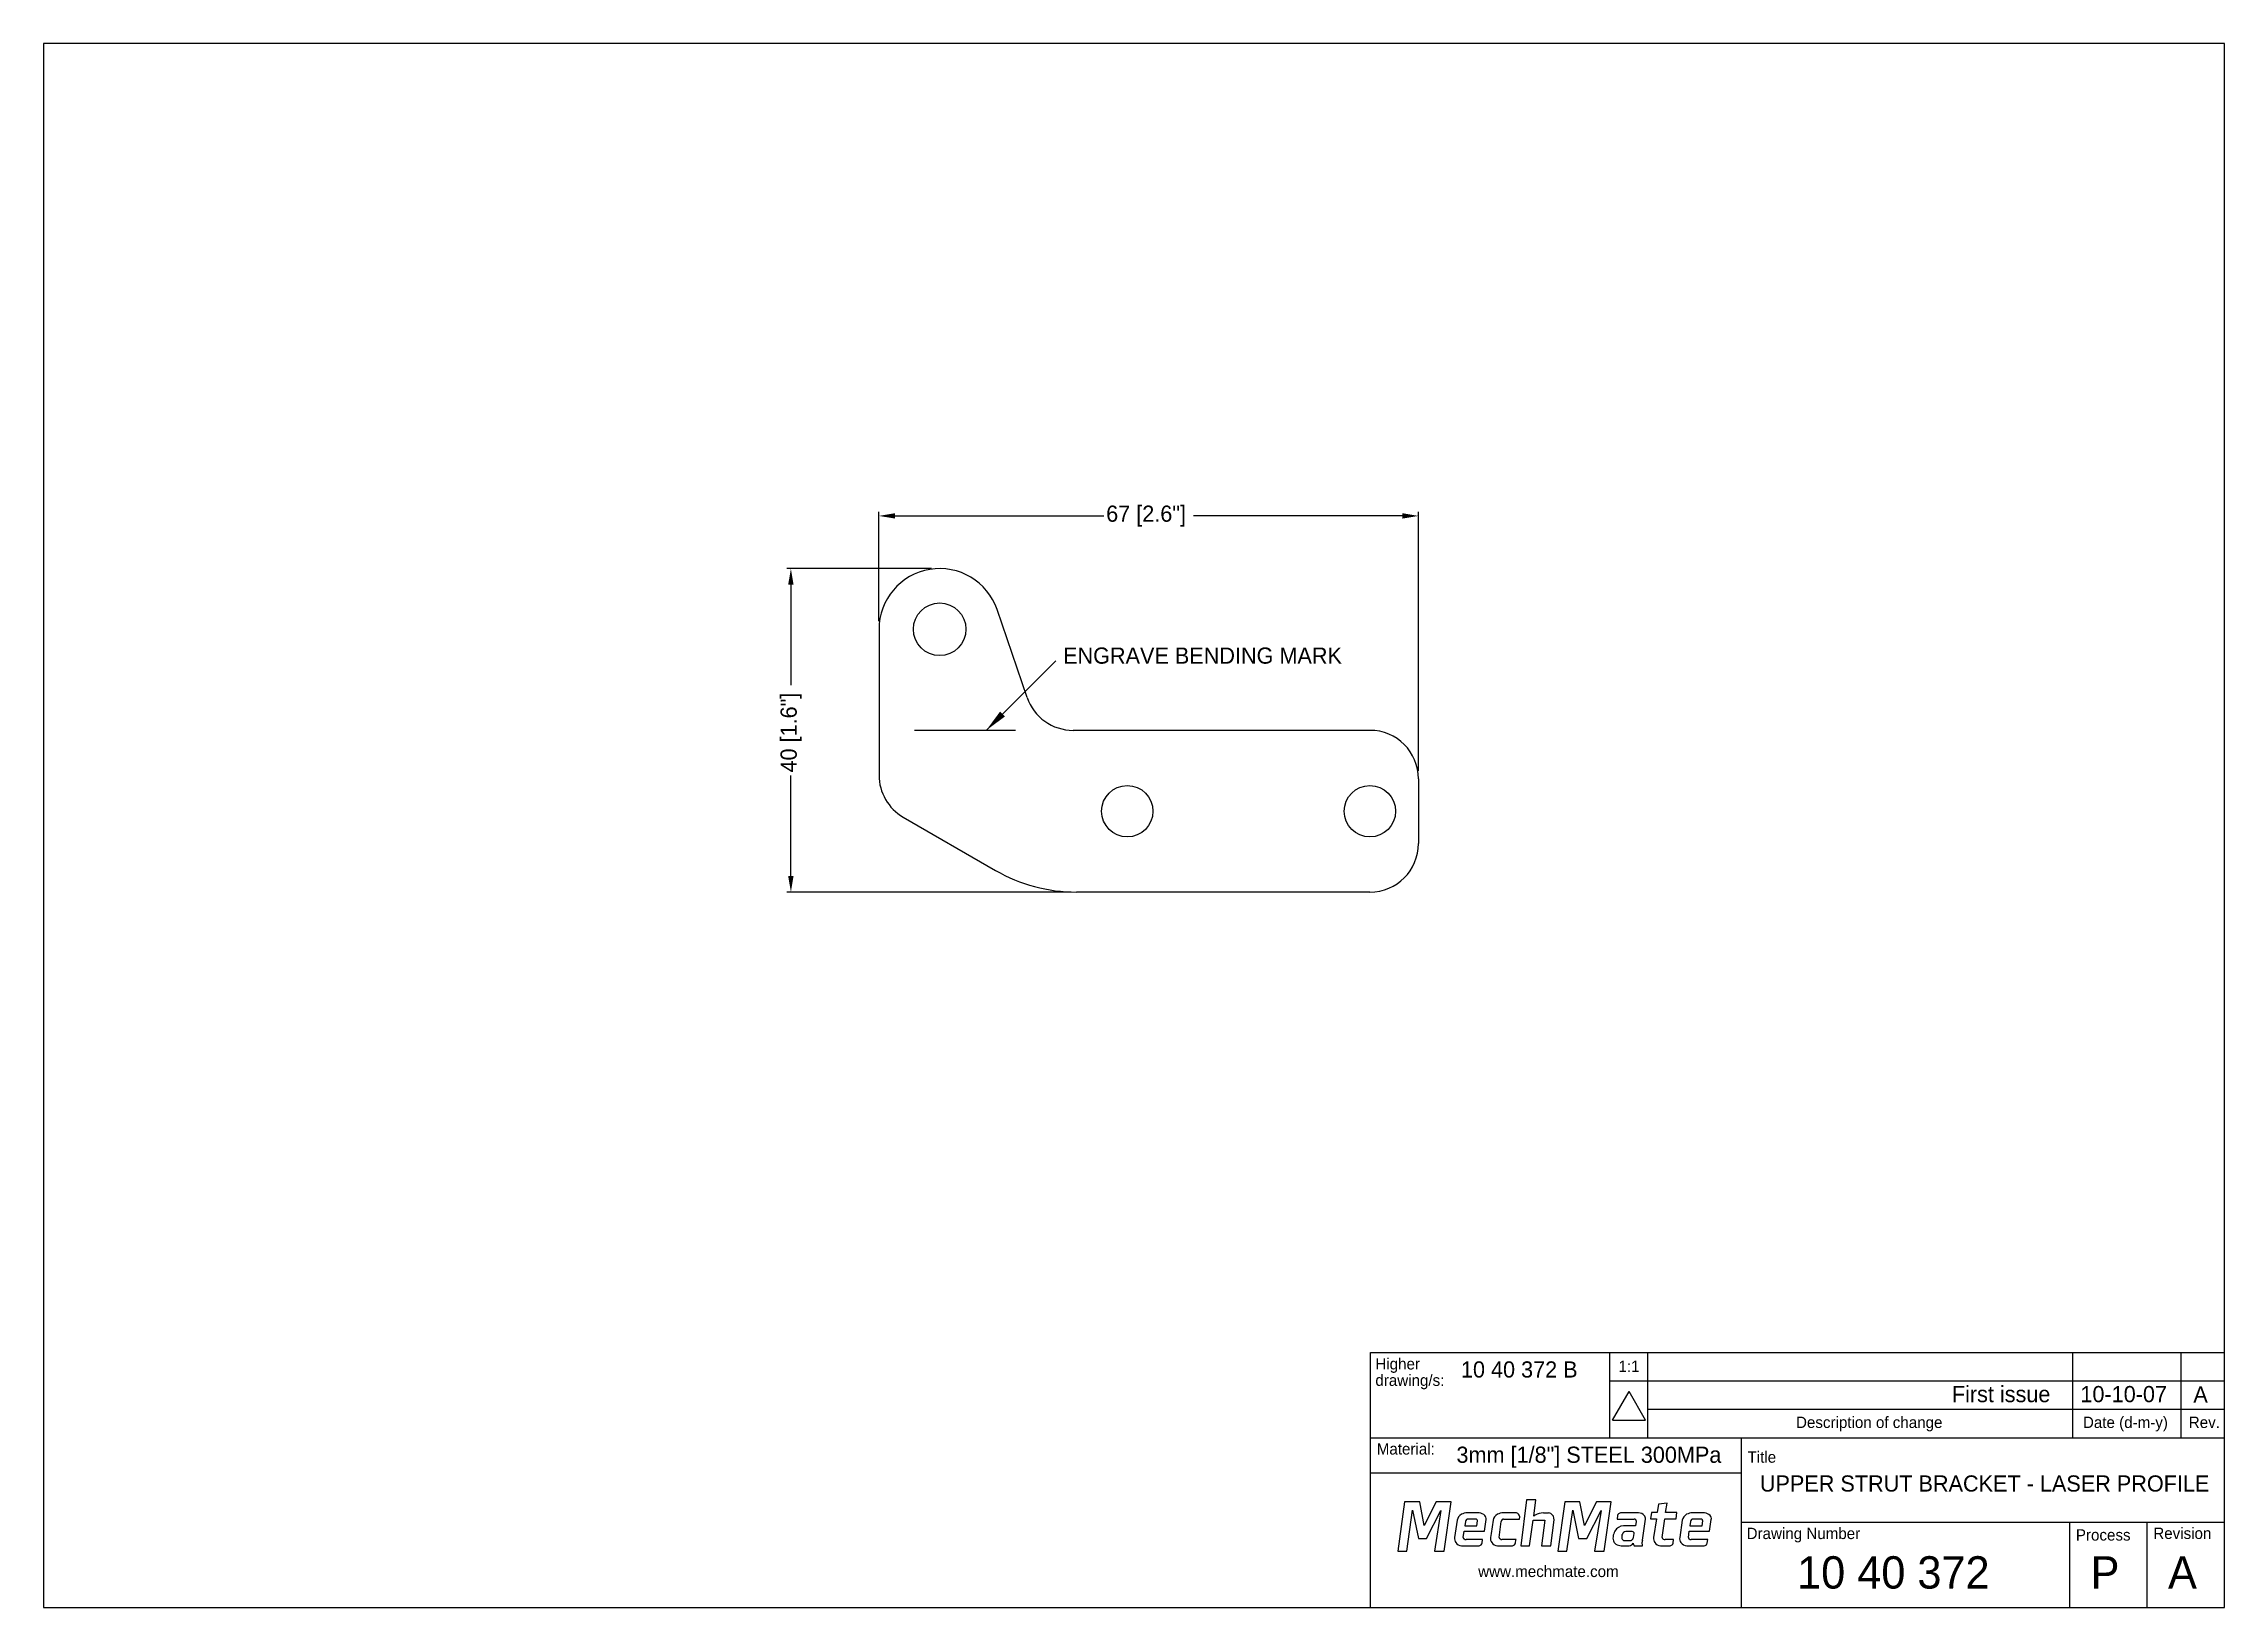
# Model space of a CAD drawing. Extents: x 504 to 773, y 3678 to 3872.
import ezdxf
from ezdxf.enums import TextEntityAlignment as Align

# ---------------------------------------------------------------- set-up
doc = ezdxf.new("R2010")
doc.units = 0
doc.header["$LTSCALE"] = 10
doc.layers.get('0').update_dxf_attribs({"color": 221, "linetype": 'CONTINUOUS'})
doc.layers.get('DEFPOINTS').update_dxf_attribs({"linetype": 'CONTINUOUS'})
for name, color, linetype in [('01_FRAME', 4, 'CONTINUOUS'), ('10_OUTLINE', 2, 'CONTINUOUS'), ('50_DIMENSIONS', 7, 'CONTINUOUS'), ('62_TEXT', 7, 'CONTINUOUS')]:
    doc.layers.add(name, color=color, linetype=linetype)
doc.styles.add('MECHTRONICS', font='txt', dxfattribs={"height": 2})
doc.dimstyles.get("Standard").update_dxf_attribs({"dimtxt": 0.18, "dimasz": 0.18, "dimexe": 0.18, "dimexo": 0.0625, "dimgap": 0.09, "dimtad": 0, "dimtih": 1, "dimtoh": 1, "dimzin": 0, "dimcen": 0.09, "dimazin": 3, "dimtfac": 1, "dimtofl": 0, "dimtmove": 0, "dimatfit": 3})

# ---------------------------------------------------------------- blocks, each defined once
blk = doc.blocks.new('*U2')
at = {"layer": '50_DIMENSIONS', "color": 0, "style": 'MECHTRONICS'}
blk.add_text('67 [2.6"]', height=2, dxfattribs=at).set_placement((634.93, 3812.49))
blk = doc.blocks.new('*D0')
at = {"layer": '50_DIMENSIONS', "color": 7}
for p, q in [((606.84, 3800.19), (606.84, 3813.71)), ((608.84, 3813.21), (634.66, 3813.21)), ((671.54, 3813.21), (645.72, 3813.21)), ((673.54, 3781.69), (673.54, 3813.71))]:
    blk.add_line(p, q, dxfattribs=at)
for points in [[(608.84, 3813.55), (608.84, 3812.88), (606.84, 3813.21)], [(671.54, 3813.55), (671.54, 3812.88), (673.54, 3813.21)]]:
    blk.add_solid(points, dxfattribs=at)
at = {"layer": 'DEFPOINTS', "color": 0}
for p in [(673.54, 3813.21), (606.84, 3799.19), (673.54, 3780.69)]:
    blk.add_point(p, dxfattribs=at)
at = {"layer": '50_DIMENSIONS'}
blk.add_blockref('*U2', (0, 0), dxfattribs=at)
blk = doc.blocks.new('*U3')
at = {"layer": '50_DIMENSIONS', "color": 0, "style": 'MECHTRONICS'}
blk.add_text('40 [1.6"]', height=2, rotation=90, dxfattribs=at).set_placement((596.67, 3781.48))
blk = doc.blocks.new('*D1')
at = {"layer": '50_DIMENSIONS', "color": 7}
for p, q in [((613.34, 3806.69), (595.45, 3806.69)), ((595.95, 3804.69), (595.95, 3792.28)), ((595.95, 3768.69), (595.95, 3781.11)), ((630.26, 3766.69), (595.45, 3766.69))]:
    blk.add_line(p, q, dxfattribs=at)
for points in [[(595.61, 3804.69), (596.28, 3804.69), (595.95, 3806.69)], [(595.61, 3768.69), (596.28, 3768.69), (595.95, 3766.69)]]:
    blk.add_solid(points, dxfattribs=at)
at = {"layer": 'DEFPOINTS', "color": 0}
for p in [(595.95, 3806.69), (614.34, 3806.69), (631.26, 3766.69)]:
    blk.add_point(p, dxfattribs=at)
at = {"layer": '50_DIMENSIONS'}
blk.add_blockref('*U3', (0, 0), dxfattribs=at)

msp = doc.modelspace()

# ---------------------------------------------------------------- linework, layer by layer
msp.add_line((623.726, 3786.694), (611.249, 3786.694))
at = {"layer": '01_FRAME', "color": 4}
for p, q in [((503.554, 3871.619), (503.554, 3678.233)), ((773.187, 3871.619), (503.554, 3871.619)), ((773.187, 3678.233), (773.187, 3871.619)), ((667.611, 3678.233), (667.611, 3709.759)), ((667.611, 3709.759), (697.191, 3709.759)), ((697.191, 3699.213), (697.191, 3709.759)), ((667.611, 3699.213), (697.191, 3699.213)), ((697.191, 3699.213), (773.187, 3699.213)), ((713.454, 3699.213), (713.454, 3678.233)), ((667.611, 3694.867), (713.454, 3694.867)), ((713.454, 3688.77), (773.187, 3688.77)), ((503.554, 3678.233), (773.187, 3678.233))]:
    msp.add_line(p, q, dxfattribs=at)
at = {"layer": '01_FRAME', "color": 8}
for p, q in [((697.191, 3709.759), (773.187, 3709.759)), ((701.915, 3699.213), (701.915, 3709.801)), ((754.459, 3699.213), (754.459, 3709.792)), ((767.851, 3699.213), (767.851, 3709.792)), ((697.191, 3706.247), (773.187, 3706.247)), ((701.915, 3702.734), (773.187, 3702.734)), ((754.043, 3688.77), (754.043, 3678.233)), ((763.615, 3688.77), (763.615, 3678.233))]:
    msp.add_line(p, q, dxfattribs=at)
at = {"layer": '01_FRAME', "color": 7}
for p, q in [((697.534, 3701.402), (699.577, 3704.942)), ((701.621, 3701.402), (699.577, 3704.942)), ((697.534, 3701.402), (701.621, 3701.402)), ((671.836, 3691.277), (670.973, 3685.174)), ((673.711, 3691.277), (671.836, 3691.277)), ((674.265, 3688.362), (673.711, 3691.277)), ((675.74, 3691.277), (674.265, 3688.362)), ((677.588, 3691.277), (675.74, 3691.277)), ((676.714, 3685.174), (677.588, 3691.277)), ((686.897, 3691.536), (686.186, 3685.832)), ((688.062, 3691.536), (686.897, 3691.536)), ((687.819, 3689.494), (688.062, 3691.536)), ((691.633, 3691.277), (690.77, 3685.174)), ((693.509, 3691.277), (691.633, 3691.277)), ((694.062, 3688.362), (693.509, 3691.277)), ((695.537, 3691.277), (694.062, 3688.362)), ((697.385, 3691.277), (695.537, 3691.277)), ((696.511, 3685.174), (697.385, 3691.277)), ((672.096, 3685.174), (672.818, 3690.256)), ((672.818, 3690.256), (673.528, 3686.757)), ((674.548, 3686.757), (676.324, 3690.233)), ((676.324, 3690.233), (675.53, 3685.174)), ((678.328, 3689.017), (678.005, 3686.895)), ((679.341, 3688.861), (679.277, 3688.325)), ((681.064, 3689.924), (679.574, 3689.924)), ((680.586, 3689.151), (679.634, 3689.151)), ((680.769, 3688.325), (680.851, 3688.925)), ((681.696, 3687.664), (681.913, 3689.115)), ((682.768, 3689.017), (682.522, 3687.356)), ((683.514, 3686.872), (683.783, 3688.863)), ((685.536, 3689.924), (684.014, 3689.924)), ((684.075, 3689.156), (686.014, 3689.156)), ((686.014, 3689.156), (686.057, 3689.421)), ((687.276, 3685.832), (687.725, 3689.015)), ((687.725, 3689.015), (689.171, 3689.015)), ((689.171, 3689.015), (688.769, 3685.832)), ((688.988, 3689.924), (689.626, 3689.924)), ((689.906, 3685.832), (690.313, 3689.049)), ((691.893, 3685.174), (692.615, 3690.256)), ((692.615, 3690.256), (693.325, 3686.757)), ((694.345, 3686.757), (696.121, 3690.233)), ((696.121, 3690.233), (695.327, 3685.174)), ((698.165, 3689.6), (698.119, 3689.154)), ((698.119, 3689.154), (700.197, 3689.154)), ((700.767, 3689.938), (698.642, 3689.938)), ((700.456, 3688.862), (700.379, 3688.308)), ((700.462, 3688.928), (700.456, 3688.862)), ((701.224, 3686.556), (701.615, 3689.129)), ((702.344, 3689.953), (702.211, 3689.199)), ((702.211, 3689.199), (702.965, 3689.199)), ((703.073, 3689.953), (702.344, 3689.953)), ((702.965, 3689.199), (702.611, 3686.893)), ((703.236, 3691.003), (703.073, 3689.953)), ((704.272, 3691.121), (703.236, 3691.003)), ((703.68, 3686.87), (704.011, 3689.199)), ((704.011, 3689.199), (705.395, 3689.199)), ((704.103, 3689.953), (704.272, 3691.121)), ((705.487, 3689.953), (704.103, 3689.953)), ((705.395, 3689.199), (705.487, 3689.953)), ((706.166, 3689.017), (705.843, 3686.895)), ((707.179, 3688.861), (707.115, 3688.325)), ((708.902, 3689.924), (707.411, 3689.924)), ((708.423, 3689.151), (707.471, 3689.151)), ((708.606, 3688.325), (708.689, 3688.925)), ((709.534, 3687.664), (709.75, 3689.115)), ((673.528, 3686.757), (674.548, 3686.757)), ((679.075, 3686.872), (679.174, 3687.664)), ((679.174, 3687.664), (681.696, 3687.664)), ((679.277, 3688.325), (680.769, 3688.325)), ((681.466, 3686.634), (679.42, 3686.634)), ((681.42, 3686.188), (681.466, 3686.634)), ((681.696, 3687.664), (681.696, 3687.664)), ((682.522, 3687.356), (682.445, 3686.895)), ((684.121, 3686.634), (683.859, 3686.634)), ((685.605, 3686.634), (684.121, 3686.634)), ((685.551, 3686.188), (685.598, 3686.588)), ((685.598, 3686.588), (685.605, 3686.634)), ((693.325, 3686.757), (694.345, 3686.757)), ((700.379, 3688.308), (698.903, 3688.308)), ((698.995, 3686.507), (699.736, 3686.492)), ((699.984, 3687.598), (699.197, 3687.598)), ((700.134, 3686.879), (700.224, 3687.372)), ((701.256, 3685.863), (701.216, 3686.318)), ((705.072, 3686.632), (704.025, 3686.632)), ((705.026, 3686.186), (705.072, 3686.632)), ((706.912, 3686.872), (707.011, 3687.664)), ((707.011, 3687.664), (709.534, 3687.664)), ((707.115, 3688.325), (708.606, 3688.325)), ((709.303, 3686.634), (707.258, 3686.634)), ((709.257, 3686.188), (709.303, 3686.634)), ((709.534, 3687.664), (709.534, 3687.664)), ((670.973, 3685.174), (672.096, 3685.174)), ((675.53, 3685.174), (676.714, 3685.174)), ((678.882, 3685.85), (680.949, 3685.85)), ((683.321, 3685.85), (684.121, 3685.85)), ((684.121, 3685.85), (685.081, 3685.85)), ((686.186, 3685.832), (687.276, 3685.832)), ((686.186, 3685.832), (686.186, 3685.832)), ((688.769, 3685.832), (689.906, 3685.832)), ((690.77, 3685.174), (691.893, 3685.174)), ((695.327, 3685.174), (696.511, 3685.174)), ((698.611, 3685.848), (699.595, 3685.848)), ((700.195, 3685.863), (701.256, 3685.863)), ((703.488, 3685.847), (704.555, 3685.847)), ((703.488, 3685.847), (703.565, 3685.847)), ((706.719, 3685.85), (708.786, 3685.85))]:
    msp.add_line(p, q, dxfattribs=at)
for centre, radius, start, end in [((679.302, 3688.862), 0.986, 116.43431, 170.97375), ((679.628, 3688.207), 1.719, 91.80945, 116.43431), ((679.694, 3688.811), 0.356, 129.97887, 171.82155), ((679.643, 3688.884), 0.267, 91.82976, 131.7115), ((680.599, 3688.878), 0.274, 41.69426, 92.74167), ((680.662, 3688.934), 0.19, 357.49651, 41.69426), ((680.965, 3688.822), 1.106, 44.53258, 84.85299), ((681.345, 3689.196), 0.573, 351.79615, 44.53258), ((683.742, 3688.862), 0.986, 116.43431, 170.97375), ((684.068, 3688.207), 1.719, 91.80945, 116.43431), ((684.135, 3688.815), 0.356, 129.97887, 171.82155), ((684.084, 3688.889), 0.267, 91.82976, 131.7115), ((685.551, 3689.403), 0.522, 29.01714, 91.67004), ((685.652, 3689.459), 0.407, 354.75279, 29.01714), ((688.19, 3689.276), 0.431, 118.12841, 149.55028), ((689.066, 3687.637), 2.288, 91.93371, 118.12841), ((689.636, 3689.409), 0.515, 57.03057, 91.05842), ((689.44, 3689.108), 0.874, 356.16226, 57.03057), ((698.502, 3689.545), 0.342, 130.98421, 170.70616), ((698.64, 3689.386), 0.552, 89.86228, 130.98421), ((700.21, 3688.88), 0.274, 41.69426, 92.74167), ((700.273, 3688.936), 0.19, 357.49651, 41.69426), ((700.668, 3688.836), 1.106, 44.53258, 84.85299), ((701.048, 3689.21), 0.573, 351.79615, 44.53258), ((707.14, 3688.862), 0.986, 116.43431, 170.97375), ((707.466, 3688.207), 1.719, 91.80945, 116.43431), ((707.531, 3688.811), 0.356, 129.97887, 171.82155), ((707.48, 3688.884), 0.267, 91.82976, 131.7115), ((708.436, 3688.878), 0.274, 41.69426, 92.74167), ((708.499, 3688.934), 0.19, 357.49651, 41.69426), ((708.803, 3688.822), 1.106, 44.53258, 84.85299), ((709.183, 3689.196), 0.573, 351.79615, 44.53258), ((678.952, 3686.774), 0.954, 172.72156, 213.37814), ((678.897, 3686.738), 0.889, 213.37814, 269.02243), ((679.281, 3686.874), 0.206, 180.44368, 242.05495), ((679.418, 3687.132), 0.498, 242.05495, 270.25019), ((680.946, 3686.406), 0.556, 269.68812, 309.8516), ((681.087, 3686.237), 0.336, 309.8516, 351.61013), ((683.391, 3686.774), 0.954, 172.72156, 213.37814), ((683.337, 3686.738), 0.889, 213.37814, 269.02243), ((683.72, 3686.874), 0.206, 180.44368, 242.05495), ((683.857, 3687.132), 0.498, 242.05495, 270.25019), ((685.078, 3686.406), 0.556, 269.68812, 309.8516), ((685.219, 3686.237), 0.336, 309.8516, 351.61013), ((698.756, 3686.833), 1.166, 172.84077, 205.63065), ((699.449, 3686.746), 1.864, 150.30133, 172.84077), ((698.277, 3686.603), 0.635, 205.63065, 237.51102), ((698.93, 3687.042), 1.267, 91.21139, 150.30133), ((698.697, 3687.262), 1.417, 237.51102, 266.51006), ((699.792, 3686.896), 1.113, 164.78825, 186.82015), ((698.945, 3686.787), 0.26, 185.1713, 236.50138), ((695.074, 3688.25), 3.796, 343.74206, 345.59023), ((699.106, 3687.201), 0.371, 126.79742, 163.58375), ((699.017, 3686.895), 0.389, 236.50138, 266.8299), ((699.191, 3687.08), 0.519, 89.35534, 126.25018), ((699.468, 3686.561), 0.724, 280.14162, 328.8639), ((699.66, 3686.953), 0.467, 279.45656, 324.9294), ((699.971, 3687.325), 0.274, 41.69426, 92.74167), ((699.514, 3687.055), 0.645, 324.9294, 344.11882), ((701.139, 3686.358), 1.066, 189.25185, 207.62546), ((700.034, 3687.381), 0.19, 357.49651, 41.69426), ((702.212, 3686.406), 1, 171.34562, 185.04353), ((703.558, 3686.772), 0.954, 172.72156, 213.37814), ((703.503, 3686.736), 0.889, 213.37814, 269.02243), ((703.886, 3686.871), 0.206, 180.44368, 242.05495), ((704.023, 3687.13), 0.498, 242.05495, 270.25019), ((704.552, 3686.404), 0.556, 269.68812, 309.8516), ((704.693, 3686.235), 0.336, 309.8516, 351.61013), ((706.789, 3686.774), 0.954, 172.72156, 213.37814), ((706.734, 3686.738), 0.889, 213.37814, 269.02243), ((707.118, 3686.874), 0.206, 180.44368, 242.05495), ((707.255, 3687.132), 0.498, 242.05495, 270.25019), ((708.783, 3686.406), 0.556, 269.68812, 309.8516), ((708.924, 3686.237), 0.336, 309.8516, 351.61013)]:
    msp.add_arc(centre, radius, start, end, dxfattribs=at)
at = {"layer": '10_OUTLINE', "color": 2}
for p, q in [((606.844, 3799.194), (606.844, 3781.158)), ((625.156, 3790.752), (621.441, 3801.62)), ((667.544, 3786.694), (630.834, 3786.694)), ((673.544, 3780.694), (673.544, 3772.694)), ((609.844, 3775.962), (621.255, 3769.373)), ((667.544, 3766.694), (631.255, 3766.694))]:
    msp.add_line(p, q, dxfattribs=at)
for centre, radius in [((614.344, 3799.194), 3.25), ((637.544, 3776.694), 3.175), ((667.544, 3776.694), 3.175)]:
    msp.add_circle(centre, radius, dxfattribs=at)
for centre, radius, start, end in [((614.344, 3799.194), 7.5, 18.87557, 180), ((630.834, 3792.694), 6, 198.87557, 270), ((667.544, 3780.694), 6, 0, 90), ((612.844, 3781.158), 6, 180, 240), ((667.544, 3772.694), 6, 270, 0), ((631.255, 3786.694), 20, 240, 270)]:
    msp.add_arc(centre, radius, start, end, dxfattribs=at)
at = {"layer": '50_DIMENSIONS', "color": 255, "linetype": 'CONTINUOUS'}
msp.add_line((628.701, 3795.297), (620.097, 3786.694), dxfattribs=at)
msp.add_solid([(622.42, 3788.411), (621.814, 3789.017), (620.097, 3786.694)], dxfattribs=at)

# ---------------------------------------------------------------- texts
at = {"layer": '01_FRAME', "color": 8, "style": 'MECHTRONICS'}
for s, p in [('Higher', (668.215, 3707.653)), ('1:1', (698.263, 3707.336)), ('drawing/s:', (668.215, 3705.625)), ('Description of change', (720.221, 3700.42)), ('Date (d-m-y)', (755.7, 3700.42)), ('Rev.', (768.788, 3700.42)), ('Material:', (668.385, 3697.138)), ('Title', (714.228, 3696.123)), ('Drawing Number', (714.114, 3686.682)), ('Process', (754.826, 3686.495)), ('Revision', (764.398, 3686.697)), ('www.mechmate.com', (680.924, 3681.986))]:
    msp.add_text(s, height=1.4, dxfattribs=at).set_placement(p)
at = {"layer": '01_FRAME', "color": 7, "style": 'MECHTRONICS'}
for s, p in [('First issue', (739.49, 3703.611)), ('A', (769.351, 3703.564))]:
    msp.add_text(s, height=2, dxfattribs=at).set_placement(p)
at = {"layer": '62_TEXT', "color": 7, "style": 'MECHTRONICS'}
msp.add_text('ENGRAVE BENDING MARK', height=2, dxfattribs=at).set_placement((629.603, 3794.937))
at = {"layer": '62_TEXT', "style": 'MECHTRONICS'}
for s, height, p in [('10 40 372 B', 2, (678.794, 3706.658)), ('10-10-07', 2, (755.386, 3703.611)), ('3mm [1/8"] STEEL 300MPa', 2, (678.238, 3696.112)), ('10 40 372', 4, (720.361, 3680.559)), ('P', 4, (756.647, 3680.559)), ('A', 4, (766.219, 3680.559))]:
    msp.add_text(s, height=height, dxfattribs=at).set_placement(p)
msp.add_text('UPPER STRUT BRACKET - LASER PROFILE', height=2, dxfattribs=at).set_placement((743.544, 3692.557), align=Align.CENTER)

# ---------------------------------------------------------------- dimensions: what is measured, and where the dimension line sits
at = {"layer": '50_DIMENSIONS'}
dim = msp.add_linear_dim(base=(673.544, 3813.212), p1=(606.844, 3799.194), p2=(673.544, 3780.694), dimstyle='Standard', dxfattribs=at)
dim.commit()
dim.dimension.update_dxf_attribs({"geometry": '*D0', "text_midpoint": (640.194, 3813.212)})
dim = msp.add_linear_dim(base=(595.946, 3806.694), p1=(631.255, 3766.694), p2=(614.344, 3806.694), angle=90, dimstyle='Standard', dxfattribs=at)
dim.commit()
dim.dimension.update_dxf_attribs({"geometry": '*D1', "text_midpoint": (595.946, 3786.694)})

doc.saveas('drawing.dxf')
